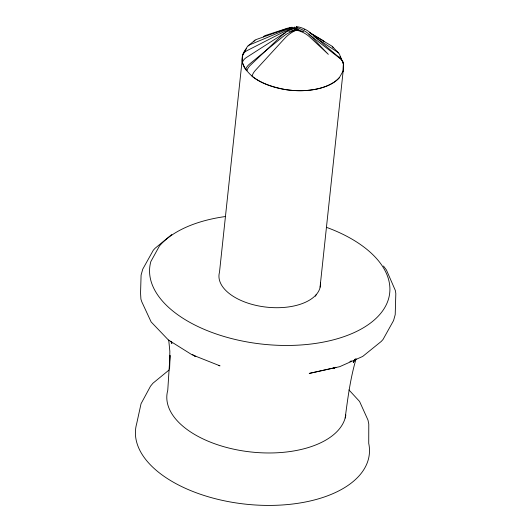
<?xml version="1.0" encoding="UTF-8"?>
<svg xmlns="http://www.w3.org/2000/svg" width="532" height="532" viewBox="0 0 532 532"><rect width="100%" height="100%" fill="white"/><g stroke="black" fill="none" stroke-linecap="round" stroke-linejoin="round"><path stroke-width="0.8" d="M169.974 355.316L169.595 368.443L169.848 351.26L168.717 339.988M339.489 77.539A51.065 27.285 6.1 0 1 285.298 89.562C268.713 86.304 248.577 79.966 242.406 62.397L242.625 55.148M342.761 62.377L343.406 63.813L343.16 70.936L319.971 287.912A50.992 27.252 6.1 0 1 262.289 306.585A50.992 27.252 6.1 0 1 219.49 272.251L242.678 55.275L246.263 48.665A10.028 7.96 40.6 0 1 250.18 44.641L283.031 30.923A24.558 19.485 40.6 0 1 291.736 29.506M242.585 56.425L242.406 62.324M297.415 29.293A24.558 7.149 -72.8 0 0 296.923 29.732L296.377 30.158L294.455 28.136A24.239 17.323 -43.7 0 0 281.747 35.551L250.572 65.057A10.042 7.175 -43.7 0 0 246.841 70.836L245.631 69.566A10.028 7.694 -34.7 0 1 249.594 64.033L282.858 36.715A24.545 18.839 -34.7 0 1 294.056 30.809L296.457 30.238L296.497 26.6A24.239 20.475 2 0 1 309.95 32.499L340.294 58.434A10.035 8.479 2 0 1 343.326 63.315L343.326 63.315A10.028 8.359 -11.7 0 0 340.287 58.686L309.863 35.065A24.558 20.462 -11.7 0 0 308.932 34.387M343.167 70.763L343.373 63.82M169.981 355.655L167.76 390.362A90.034 48.113 6.1 0 0 246.23 451.402A90.034 48.113 6.1 0 0 345.84 414.94M296.324 28.243L296.497 26.6M345.175 418.012C347.802 398.122 350.369 378.033 356.121 358.774M298.445 29.812A24.558 15.94 -51.3 0 0 297.441 29.992L296.324 30.231L297.621 27.93A24.239 19.983 29.1 0 1 310.522 35.73L328.33 54.35L309.79 37.041A24.558 20.668 15.9 0 0 297.634 30.457L295.26 29.958A24.558 19.485 40.6 0 0 294.083 29.752M296.61 29.652L296.43 30.224L295.167 30.297M315.396 296.211L316.334 294.509M355.203 359.047L353.261 362.558L355.489 359.067M339.429 77.519L343.16 70.942L342.508 72M248.092 45.885L255.021 40.186M171.776 234.532L155.071 248.284L153.289 250.246L142.742 269.179L141.093 275.071L140.554 293.092L140.913 299.15L141.845 301.91L151.141 321.953L168.358 339.955L191.886 354.698L220.002 365.863L218.798 365.431M169.256 369.84L152.963 383.206L150.516 386.185L141.04 403.735L136.671 423.691A117.525 62.796 6.1 0 0 250.572 504.642A117.525 62.796 6.1 0 0 368.729 443.369L368.782 424.044L367.991 420.081L359.572 401.454L348.926 389.903M349.903 361.733L351.246 360.796M335.798 367.273L333.524 368.29L335.825 367.486L309.225 373.431L339.735 366.668L362.711 356.433L381.225 341.458L383.013 339.502L393.56 320.563L395.209 314.678L395.821 293.578L395.389 290.598L386.445 270.01L383.486 266.027M297.98 29.519A24.558 11.95 -63.3 0 0 297.208 29.845L295.366 30.603A24.552 15.947 -51.2 0 0 284.593 38.517L255.513 70.224A10.028 6.517 -51.2 0 0 252.015 76.249A50.979 27.238 6.1 0 0 339.403 77.512M289.215 28.07L290.758 27.478A24.558 8.725 82.2 0 1 295.958 29.646L296.43 30.224A24.552 3.551 -89.2 0 0 294.322 27.265M296.337 30.211L295.174 30.118A24.558 20.675 15.7 0 0 292.633 30.091M309.544 32.532L322.771 40.359M310.063 32.971L331.336 45.772A10.028 6.51 -51.3 0 1 333.205 47.767M193.894 355.449L195.756 356.613L192.331 354.445M313.82 36.336L337.321 52.023A10.028 7.694 -34.7 0 1 340.134 56.153M332.287 46.47L338.432 52.894M170.892 341.364L171.896 343.499L170.898 341.285M340.201 56.625L342.123 60.941M326.375 227.297A120.664 64.478 6.1 0 1 381.504 312.377A120.664 64.478 6.1 0 1 238.649 340.254A120.664 64.478 6.1 0 1 150.849 261.558L159.454 245.957A120.664 64.478 6.1 0 1 225.535 216.517M320.437 282.386A50.992 27.252 6.1 0 1 320.164 287.147M245.624 69.506A50.979 27.238 6.1 0 1 246.303 48.585M340.068 56.585A50.979 27.238 6.1 0 1 341.384 58.706M342.921 62.317A50.979 27.238 6.1 0 1 343.293 63.76M303.659 31.681A24.558 20.462 -11.7 0 0 297.634 30.277L296.61 30.178L297.574 30.125A24.565 18.853 -34.7 0 1 299.888 30.164M304.118 29.353A24.558 11.95 -63.3 0 1 304.67 29.646M322.771 40.359A10.028 4.881 -63.3 0 1 324.015 41.715M297.621 27.411A24.558 1.862 -81.1 0 1 297.827 27.365M293.351 28.529A24.558 13.3 72.1 0 0 287.553 28.196L265.355 35.491A10.028 5.433 72.1 0 0 263.932 36.336M294.894 29.26A24.558 13.3 72.1 0 1 295.666 29.712L296.43 30.224L295.433 29.819A24.558 16.971 58.9 0 0 294.422 29.466M263.466 36.901A10.028 5.433 72.1 0 1 263.686 36.602M292.407 28.954A24.558 16.971 58.9 0 0 284.913 29.366L256.504 39.428A10.028 6.929 58.9 0 0 253.624 41.789M288.896 30.477A24.558 20.675 15.7 0 0 282.02 32.745L246.801 50.759A10.028 8.439 15.7 0 0 242.619 55.261M285.285 32.898A24.558 20.455 -11.9 0 0 281.96 34.72L246.602 57.376A10.028 8.352 -11.9 0 0 242.406 62.397M288.863 31.521A24.558 20.455 -11.9 0 1 295.167 30.297"/></g></svg>
